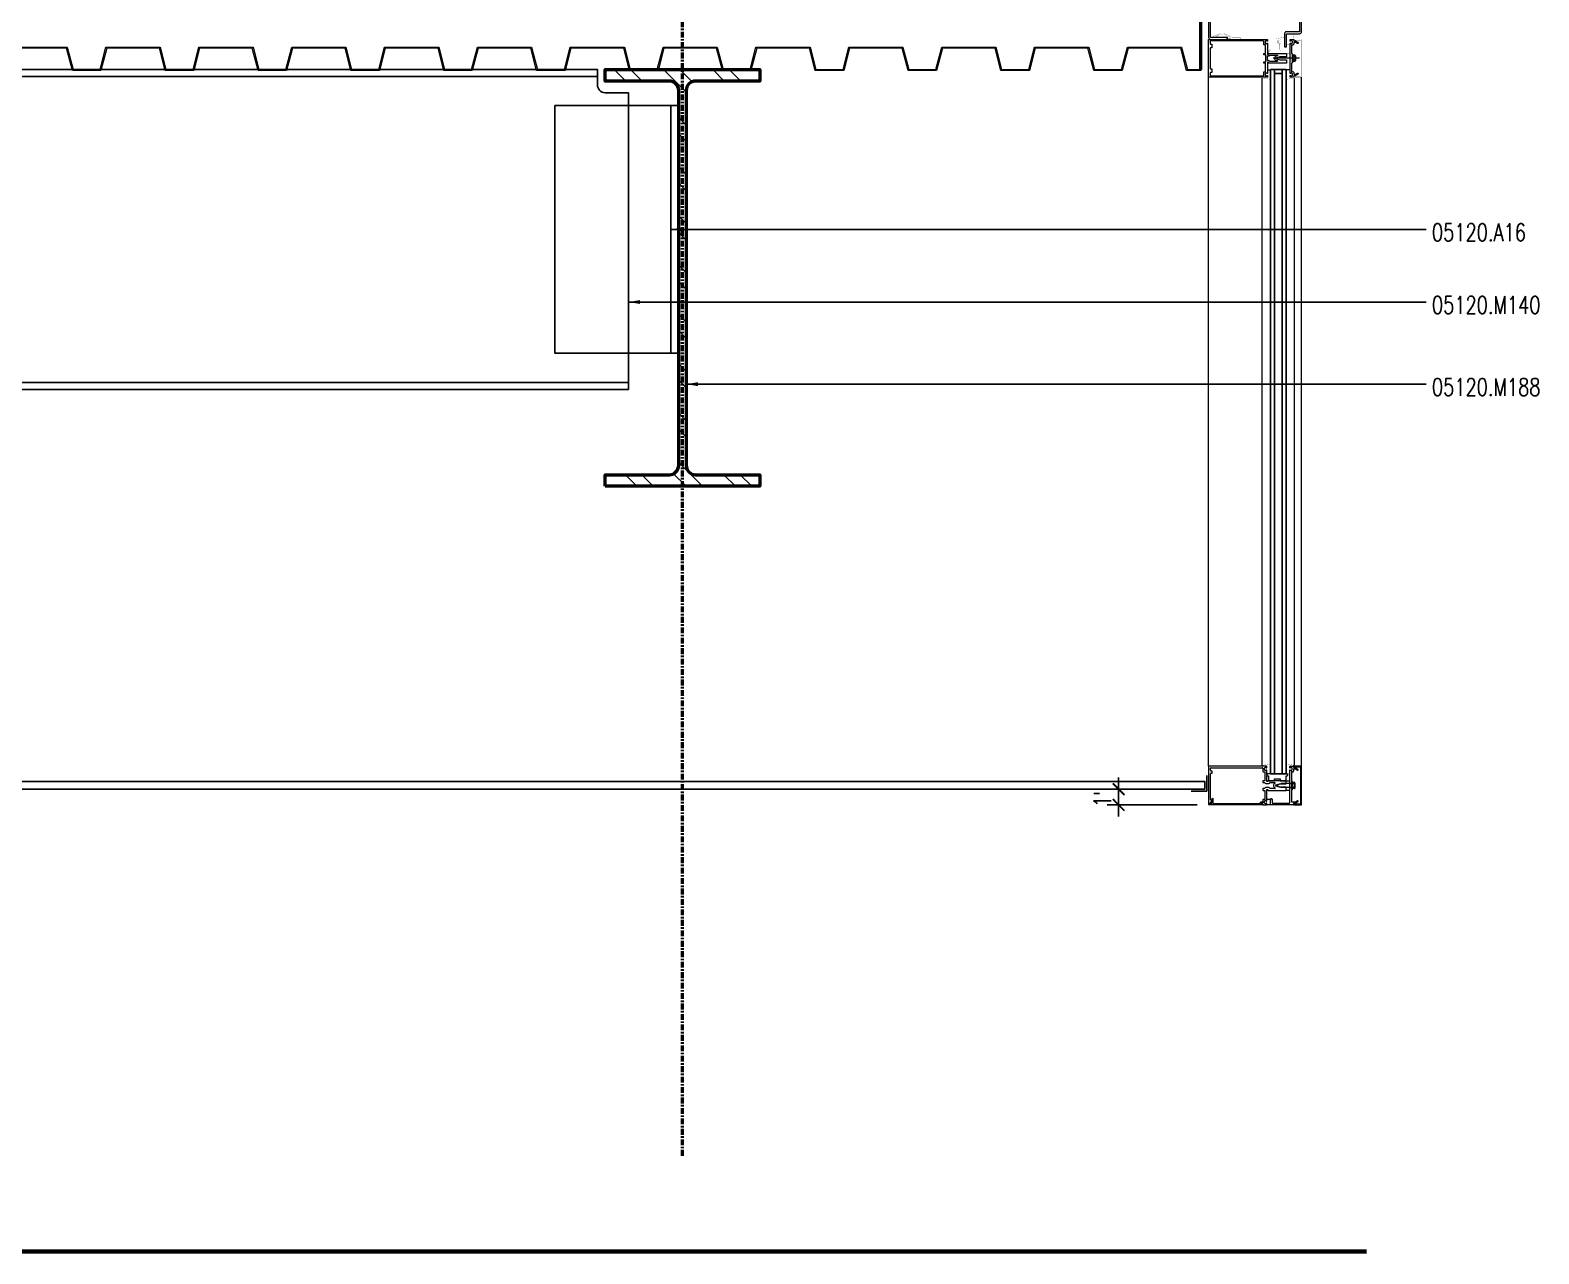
# Model space of a CAD drawing. Header units: inches. Extents: x 4066 to 5785, y 40 to 930.
# Drawn here: x 4741.9 to 4839.4, y 176 to 255 of the extents above; entities that cross this region are included whole.
import ezdxf

# ---------------------------------------------------------------- set-up
doc = ezdxf.new("R2010")
doc.units = ezdxf.units.IN
doc.header["$LTSCALE"] = 0.5
doc.header["$MEASUREMENT"] = 0
doc.linetypes.add('CENTER2', pattern=[1.125, 0.75, -0.125, 0.125, -0.125])
doc.layers.get('0').update_dxf_attribs({"lineweight": 18})
doc.layers.get('Defpoints').update_dxf_attribs({"color": 140, "lineweight": 18})
for name, color, linetype, lineweight in [('A-Anno-Dims', 211, 'Continuous', 18), ('A-Anno-Note', 231, 'Continuous', 25), ('A-Detl-Fine', 90, 'Continuous', 18), ('A-Detl-Medm', 31, 'Continuous', 25), ('A-Detl-Patt', 190, 'Continuous', 18), ('A-Detl-Thin', 150, 'Continuous', 18), ('A-Detl-Wide', 213, 'Continuous', 50), ('G-Anno-Ttlb', 213, 'Continuous', 50)]:
    doc.layers.add(name, color=color, linetype=linetype, lineweight=lineweight)
doc.styles.add('Arch-Dim', font='romans.shx', dxfattribs={"width": 0.75})
doc.dimstyles.new('Aec-Arch-I-96', dxfattribs={"dimscale": 96, "dimtxt": 0.09375, "dimasz": 0.0625, "dimexe": 0.0625, "dimexo": 0.0625, "dimgap": 0.03125, "dimtad": 1, "dimdec": 4, "dimzin": 3, "dimdsep": 46, "dimlunit": 4, "dimtxsty": 'Arch-Dim', "dimblk": 'ARCHTICK', "dimcen": 0.09375, "dimazin": 2, "dimtfac": 0.75, "dimtdec": 4, "dimtix": 1, "dimtmove": 2, "dimatfit": 2, "dimfxl": 1, "dimtolj": 1, "dimtzin": 0, "dimarcsym": 0})

# ---------------------------------------------------------------- blocks, each defined once
blk = doc.blocks.new('*U56')
at = {"layer": 'A-Detl-Patt'}
h = blk.add_hatch(dxfattribs=at)
h.set_pattern_fill('ANSI32', color=256, scale=6, style=0)
h.set_pattern_definition([(45, (0, -13.46), (-1.591, 1.591), []), (45, (1.0607, -13.46), (-1.591, 1.591), [])])
edge = h.paths.add_edge_path()
edge.add_line((4.995, -26.92), (4.995, -26.175))
edge.add_line((4.995, -26.175), (0.845, -26.175))
edge.add_arc((0.845, -25.575), 0.6, 180, 270, ccw=False)
edge.add_line((0.245, -25.575), (0.245, -1.345))
edge.add_arc((0.845, -1.345), 0.6, 90, 180, ccw=False)
edge.add_line((0.845, -0.745), (4.995, -0.745))
edge.add_line((4.995, -0.745), (4.995, 0))
edge.add_line((4.995, 0), (-4.995, 0))
edge.add_line((-4.995, 0), (-4.995, -0.745))
edge.add_line((-4.995, -0.745), (-0.845, -0.745))
edge.add_arc((-0.845, -1.345), 0.6, 0, 90, ccw=False)
edge.add_line((-0.245, -1.345), (-0.245, -25.575))
edge.add_arc((-0.845, -25.575), 0.6, -90, 0, ccw=False)
edge.add_line((-0.845, -26.175), (-4.995, -26.175))
edge.add_line((-4.995, -26.175), (-4.995, -26.92))
edge.add_line((-4.995, -26.92), (4.995, -26.92))
at = {"color": 0, "linetype": 'ByBlock'}
blk.add_lwpolyline([(4.995, -26.92), (4.995, -26.175), (0.845, -26.175, -0.414214), (0.245, -25.575), (0.245, -1.345, -0.414214), (0.845, -0.745), (4.995, -0.745), (4.995, 0), (-4.995, 0), (-4.995, -0.745), (-0.845, -0.745, -0.414214), (-0.245, -1.345), (-0.245, -25.575, -0.414214), (-0.845, -26.175), (-4.995, -26.175), (-4.995, -26.92)], format="xyb", close=True, dxfattribs=at)
blk = doc.blocks.new('*U66')
at = {"layer": 'A-Detl-Thin'}
blk.add_lwpolyline([(76.75, 1.5), (73.25, 1.5), (72.875, 0.06), (71.125, 0.06), (70.75, 1.5), (67.25, 1.5), (66.875, 0.06), (65.125, 0.06), (64.75, 1.5), (61.25, 1.5), (60.875, 0.06), (59.125, 0.06), (58.75, 1.5), (55.25, 1.5), (54.875, 0.06), (53.125, 0.06), (52.75, 1.5), (49.25, 1.5), (48.875, 0.06), (47.125, 0.06), (46.75, 1.5), (43.25, 1.5), (42.875, 0.06), (41.125, 0.06), (40.75, 1.5), (37.25, 1.5), (36.875, 0.06), (35.125, 0.06), (34.75, 1.5), (31.25, 1.5), (30.875, 0.06), (29.125, 0.06), (28.75, 1.5), (25.25, 1.5), (24.875, 0.06), (23.125, 0.06), (22.75, 1.5), (19.25, 1.5), (18.875, 0.06), (17.125, 0.06), (16.75, 1.5), (13.25, 1.5), (12.875, 0.06), (11.125, 0.06), (10.75, 1.5), (7.25, 1.5), (6.875, 0.06), (5.125, 0.06), (4.75, 1.5), (1.25, 1.5), (0.875, 0.06), (0, 0.06), (0, 0.06), (0, 0), (0.921, 0), (1.296, 1.44), (4.704, 1.44), (5.079, 0), (6.921, 0), (7.296, 1.44), (10.704, 1.44), (11.079, 0), (12.921, 0), (13.296, 1.44), (16.704, 1.44), (17.079, 0), (18.921, 0), (19.296, 1.44), (22.704, 1.44), (23.079, 0), (24.921, 0), (25.296, 1.44), (28.704, 1.44), (29.079, 0), (30.921, 0), (31.296, 1.44), (34.704, 1.44), (35.079, 0), (36.921, 0), (37.296, 1.44), (40.704, 1.44), (41.079, 0), (42.921, 0), (43.296, 1.44), (46.704, 1.44), (47.079, 0), (48.921, 0), (49.296, 1.44), (52.704, 1.44), (53.079, 0), (54.921, 0), (55.296, 1.44), (58.704, 1.44), (59.079, 0), (60.921, 0), (61.296, 1.44), (64.704, 1.44), (65.079, 0), (66.921, 0), (67.296, 1.44), (70.704, 1.44), (71.079, 0), (72.921, 0), (73.296, 1.44), (76.704, 1.44)], dxfattribs=at)
at = {"layer": 'A-Detl-Wide'}
blk.add_lwpolyline([(0, 0.06), (0, 5.5), (136.5, 5.5)], dxfattribs=at)
blk = doc.blocks.new('_ArchTick')
at = {"color": 0, "linetype": 'ByBlock', "const_width": 0.15}
blk.add_lwpolyline([(-0.5, -0.5), (0.5, 0.5)], dxfattribs=at)
blk = doc.blocks.new('*D138')
at = {"layer": 'A-Anno-Dims', "color": 0, "lineweight": -2, "transparency": 16777216}
for p, q in [((4708.04, 208.249), (4708.04, 291.809)), ((4784.039, 285.809), (4784.039, 291.809)), ((4784.039, 291.059), (4708.04, 291.059))]:
    blk.add_line(p, q, dxfattribs=at)
at = {"layer": 'Defpoints', "color": 0, "transparency": 16777216}
for p in [(4708.04, 291.059), (4784.039, 285.059), (4708.04, 207.499)]:
    blk.add_point(p, dxfattribs=at)
at = {"layer": 'A-Anno-Dims', "color": 0, "lineweight": -2, "transparency": 16777216, "xscale": 0.75, "yscale": 0.75, "zscale": 0.75, "rotation": 180}
blk.add_blockref('_ArchTick', (4708.04, 291.059), dxfattribs=at)
at = {"layer": 'A-Anno-Dims', "color": 0, "lineweight": -2, "transparency": 16777216, "xscale": 0.75, "yscale": 0.75, "zscale": 0.75}
blk.add_blockref('_ArchTick', (4784.039, 291.059), dxfattribs=at)
at = {"layer": 'A-Anno-Dims', "color": 0, "transparency": 16777216, "insert": (4746.04, 292.104), "char_height": 1.125, "attachment_point": 5, "style": 'Arch-Dim'}
blk.add_mtext('\\A1;6\'-4"', dxfattribs=at)
blk = doc.blocks.new('*D140')
at = {"layer": 'A-Anno-Dims', "color": 0, "lineweight": -2, "transparency": 16777216}
for p, q in [((4708.04, 208.249), (4708.04, 297.809)), ((4824.04, 285.809), (4824.04, 297.809)), ((4708.04, 297.059), (4824.04, 297.059))]:
    blk.add_line(p, q, dxfattribs=at)
at = {"layer": 'Defpoints', "color": 0, "transparency": 16777216}
for p in [(4824.04, 297.059), (4824.04, 285.059), (4708.04, 207.499)]:
    blk.add_point(p, dxfattribs=at)
at = {"layer": 'A-Anno-Dims', "color": 0, "lineweight": -2, "transparency": 16777216, "xscale": 0.75, "yscale": 0.75, "zscale": 0.75, "rotation": 180}
blk.add_blockref('_ArchTick', (4708.04, 297.059), dxfattribs=at)
at = {"layer": 'A-Anno-Dims', "color": 0, "lineweight": -2, "transparency": 16777216, "xscale": 0.75, "yscale": 0.75, "zscale": 0.75}
blk.add_blockref('_ArchTick', (4824.04, 297.059), dxfattribs=at)
at = {"layer": 'A-Anno-Dims', "color": 0, "transparency": 16777216, "insert": (4766.04, 298.104), "char_height": 1.125, "attachment_point": 5, "style": 'Arch-Dim'}
blk.add_mtext('\\A1;9\'-8"', dxfattribs=at)
blk = doc.blocks.new('*D141')
at = {"layer": 'A-Anno-Dims', "color": 0, "lineweight": -2, "transparency": 16777216}
for p, q in [((4812.224, 206.015), (4812.224, 206.765)), ((4814.401, 206.015), (4811.474, 206.015)), ((4812.224, 204.999), (4812.224, 206.015)), ((4817.308, 204.999), (4811.474, 204.999)), ((4812.224, 204.999), (4812.224, 204.249))]:
    blk.add_line(p, q, dxfattribs=at)
at = {"layer": 'Defpoints', "color": 0, "transparency": 16777216}
for p in [(4812.224, 206.015), (4815.151, 206.015), (4818.058, 204.999)]:
    blk.add_point(p, dxfattribs=at)
at = {"layer": 'A-Anno-Dims', "color": 0, "lineweight": -2, "transparency": 16777216, "xscale": 0.75, "yscale": 0.75, "zscale": 0.75}
for p, rotation in [((4812.224, 206.015), 270), ((4812.224, 204.999), 90)]:
    blk.add_blockref('_ArchTick', p, dxfattribs=dict(at, rotation=rotation))
at = {"layer": 'A-Anno-Dims', "color": 0, "transparency": 16777216, "insert": (4811.18, 205.507), "char_height": 1.125, "attachment_point": 5, "rotation": 90, "style": 'Arch-Dim'}
blk.add_mtext('\\A1;1"', dxfattribs=at)

msp = doc.modelspace()

# ---------------------------------------------------------------- linework, layer by layer
at = {"layer": 'A-Detl-Fine'}
for p, q in [((4823.43534, 253.47832), (4823.43534, 252.97832)), ((4823.47534, 253.47832), (4823.43534, 253.47832)), ((4823.47534, 253.47832), (4823.47534, 252.97832)), ((4823.90106, 253.2215), (4822.20725, 253.2215)), ((4823.47534, 252.97832), (4823.43534, 252.97832)), ((4823.61502, 253.43123), (4823.47534, 253.43123)), ((4823.61502, 253.32977), (4823.47534, 253.32977)), ((4823.61502, 253.12685), (4823.47534, 253.12685)), ((4823.61502, 253.0254), (4823.47534, 253.0254)), ((4823.61895, 253.41491), (4823.61895, 253.04172)), ((4823.63765, 253.41491), (4823.61895, 253.41491)), ((4823.63765, 253.04172), (4823.61895, 253.04172)), ((4823.64995, 253.3805), (4823.64995, 253.07612)), ((4821.49975, 207.55784), (4821.49973, 251.94097)), ((4821.84097, 252.46868), (4822.03948, 252.46868)), ((4823.30633, 252.46868), (4823.06201, 252.46868)), ((4823.57926, 207.49928), (4823.57924, 251.93949)), ((4821.49975, 207.55784), (4821.49975, 207.49883)), ((4823.10201, 206.99906), (4821.85201, 206.99906)), ((4821.85201, 206.87406), (4821.91451, 206.87406)), ((4821.91451, 206.87406), (4821.91451, 206.56206)), ((4822.28951, 206.68706), (4822.66451, 206.68706)), ((4822.28951, 206.56206), (4822.28951, 206.68706)), ((4822.66451, 206.68706), (4822.66451, 206.56206)), ((4823.03951, 206.56206), (4823.03951, 206.87406)), ((4823.03951, 206.87406), (4823.10201, 206.87406)), ((4821.91451, 206.56206), (4822.28951, 206.56206)), ((4822.74951, 206.37445), (4822.41451, 206.24906)), ((4822.41451, 206.24906), (4822.74951, 206.12368)), ((4822.66451, 206.56206), (4823.03951, 206.56206)), ((4823.41451, 206.37445), (4822.74951, 206.37445)), ((4823.41451, 206.12368), (4822.74951, 206.12368)), ((4823.03951, 206.56206), (4823.28951, 206.56206)), ((4823.28951, 205.93606), (4823.03951, 205.93606)), ((4823.41451, 205.99906), (4823.41451, 206.49906)), ((4823.45451, 206.49906), (4823.41451, 206.49906)), ((4823.45451, 205.99906), (4823.41451, 205.99906)), ((4823.45451, 205.99906), (4823.45451, 206.49906)), ((4823.59419, 206.45198), (4823.45451, 206.45198)), ((4823.59419, 206.35052), (4823.45451, 206.35052)), ((4823.59419, 206.1476), (4823.45451, 206.1476)), ((4823.59419, 206.04615), (4823.45451, 206.04615)), ((4823.59811, 206.06247), (4823.59811, 206.43566)), ((4823.61682, 206.43566), (4823.59811, 206.43566)), ((4823.61682, 206.06247), (4823.59811, 206.06247)), ((4823.62911, 206.09688), (4823.62911, 206.40125)), ((4821.78927, 205.35945), (4822.03927, 205.35945)), ((4822.03927, 204.99945), (4821.78927, 204.99945))]:
    msp.add_line(p, q, dxfattribs=at)
at = {"layer": 'A-Detl-Fine', "const_width": 0.01111}
for points in [[(4818.34099, 254.65958), (4818.34514, 254.67485), (4818.35602, 254.68573), (4818.37129, 254.68988)], [(4818.36289, 254.63046), (4818.35148, 254.63664), (4818.3438, 254.64685), (4818.34099, 254.65958)], [(4818.36288, 254.63046), (4818.62786, 254.56467)], [(4818.37129, 254.68988), (4818.37337, 254.6898), (4818.37546, 254.68959), (4818.37745, 254.68928)], [(4818.45041, 254.67116), (4818.37748, 254.68924)], [(4818.45022, 254.67108), (4818.50991, 254.70741), (4818.5729, 254.73908), (4818.6386, 254.76574), (4818.70637, 254.78706), (4818.77561, 254.80271), (4818.84568, 254.81234), (4818.91598, 254.81563)], [(4818.54107, 254.65685), (4818.61005, 254.69106), (4818.68375, 254.71841), (4818.76045, 254.73848), (4818.83843, 254.75083), (4818.91598, 254.75505)], [(4818.6362, 254.58168), (4818.54201, 254.65694)], [(4818.63038, 254.56434), (4818.62954, 254.56438), (4818.62868, 254.5645), (4818.62786, 254.56467)], [(4818.64001, 254.57397), (4818.6387, 254.56911), (4818.63524, 254.56566), (4818.63038, 254.56434)], [(4818.63622, 254.58164), (4818.63826, 254.57952), (4818.63956, 254.5769), (4818.64001, 254.57397)], [(4818.91598, 254.81563), (4818.97899, 254.81303), (4819.04165, 254.80537), (4819.10357, 254.79282), (4819.16442, 254.77559), (4819.22381, 254.75385), (4819.28139, 254.7278), (4819.3368, 254.69761), (4819.38968, 254.66349), (4819.43967, 254.62562), (4819.48639, 254.58419), (4819.5295, 254.53939)], [(4818.91598, 254.75505), (4818.98001, 254.75222), (4819.04333, 254.74388), (4819.10558, 254.73022), (4819.1664, 254.71144), (4819.22543, 254.68772), (4819.28232, 254.65928), (4819.33671, 254.6263), (4819.38824, 254.58899), (4819.43656, 254.54753), (4819.48131, 254.50213)], [(4819.48152, 254.50362), (4819.13871, 254.50362)], [(4819.13871, 254.50362), (4819.13871, 254.47332)], [(4819.16901, 254.44304), (4819.15374, 254.44718), (4819.14287, 254.45806), (4819.13873, 254.47332)], [(4819.16901, 254.44304), (4820.11593, 254.44304)], [(4820.11593, 254.54075), (4819.52959, 254.54075)], [(4820.11593, 254.44304), (4820.11593, 254.54075)], [(4822.94034, 254.57683), (4822.41264, 254.50205)], [(4822.41264, 254.50205), (4822.41264, 254.44341)], [(4822.41264, 254.44341), (4822.52563, 254.44341)], [(4823.06248, 254.44265), (4823.3068, 254.44265)], [(4823.5031, 254.62197), (4823.50584, 254.68493), (4823.51407, 254.7473), (4823.52779, 254.80845)], [(4823.52779, 254.43548), (4823.51407, 254.49663), (4823.50584, 254.559), (4823.5031, 254.62197)], [(4822.69603, 253.97435), (4822.94034, 253.97435)], [(4823.30655, 253.52737), (4823.06226, 253.52737)], [(4823.3068, 254.09086), (4823.06248, 254.09086)], [(4823.06226, 252.91563), (4823.30655, 252.91563)], [(4821.51202, 251.99961), (4821.62501, 251.99961)], [(4821.51202, 251.94097), (4821.51202, 251.99961)], [(4822.03973, 251.86619), (4821.51202, 251.94097)], [(4823.05153, 251.86471), (4823.57924, 251.93949)], [(4823.57924, 251.99813), (4823.46624, 251.99813)], [(4823.57924, 251.93949), (4823.57924, 251.99813)], [(4822.02745, 207.63262), (4821.49975, 207.55784)], [(4821.84099, 207.03036), (4822.0853, 207.03036)], [(4823.05155, 207.63285), (4823.57926, 207.55807), (4823.57926, 207.49727)], [(4823.30635, 207.03036), (4823.06204, 207.03036)]]:
    msp.add_lwpolyline(points, dxfattribs=at)
at = {"layer": 'A-Detl-Fine'}
for centre, radius, start, end in [((4823.59564, 253.3805), 0.05431, 290.9107, 69.0893), ((4823.4851, 253.22832), 0.16485, 322.0123, 37.9877), ((4823.59564, 253.07612), 0.05431, 290.9107, 69.0893), ((4821.85201, 206.93656), 0.0625, 90, 270), ((4823.10201, 206.93656), 0.0625, 270, 90), ((4823.5748, 206.40125), 0.05431, 290.9107, 69.0893), ((4823.46426, 206.24906), 0.16485, 322.0123, 37.9877), ((4823.5748, 206.09688), 0.05431, 290.9107, 69.0893)]:
    msp.add_arc(centre, radius, start, end, dxfattribs=at)
at = {"layer": 'A-Detl-Medm', "linetype": 'Continuous'}
for p, q in [((4822.03948, 252.48859), (4823.03948, 252.48859)), ((4822.0395, 207.01044), (4822.03948, 252.48859)), ((4822.28948, 252.48859), (4822.2895, 207.01044)), ((4822.7895, 207.01044), (4822.78948, 252.48859)), ((4823.03948, 252.48859), (4823.0395, 207.01044)), ((4822.28948, 252.2443), (4822.78948, 252.2443)), ((4822.0395, 207.01044), (4823.06228, 207.01044))]:
    msp.add_line(p, q, dxfattribs=at)
at = {"layer": 'A-Detl-Medm'}
for p, q in [((4778.54444, 252.04995), (4681.0391, 252.04995)), ((4780.54444, 250.16995), (4780.54444, 234.16995)), ((4783.29444, 250.16995), (4783.29444, 234.16995)), ((4780.54444, 232.28995), (4681.0391, 232.28995))]:
    msp.add_line(p, q, dxfattribs=at)
msp.add_lwpolyline([(4778.54444, 231.83995), (4780.54444, 231.83995), (4780.54444, 234.16995), (4775.79444, 234.16995), (4775.79444, 250.16995), (4780.54444, 250.16995), (4780.54444, 250.99995), (4779.04444, 250.99995, -0.41421356), (4778.54444, 251.49995), (4778.54444, 252.49995), (4681.0391, 252.49995), (4681.0391, 231.83995), (4778.54444, 231.83995)], format="xyb", close=True, dxfattribs=at)
for points in [[(4775.79444, 250.16995), (4775.79444, 234.16995), (4783.79444, 234.16995), (4783.79444, 250.16995)], [(4708.28958, 206.01458), (4817.78852, 206.01459), (4817.78852, 206.51459), (4708.28958, 206.51458)]]:
    msp.add_lwpolyline(points, close=True, dxfattribs=at)
msp.add_lwpolyline([(4816.91352, 205.88959), (4817.91352, 205.88959), (4817.91352, 206.88959)], dxfattribs=at)
at = {"layer": 'A-Detl-Medm', "linetype": 'Continuous', "const_width": 0.01111}
msp.add_lwpolyline([(4822.2895, 207.25474), (4822.77812, 207.25474)], dxfattribs=at)
at = {"layer": 'A-Detl-Thin'}
for p, q in [((4818.03933, 251.99998), (4818.03933, 254.44304)), ((4818.03933, 254.44304), (4821.82119, 254.44304)), ((4821.82119, 254.44304), (4821.82119, 254.443)), ((4821.82119, 254.443), (4821.83104, 254.44035)), ((4821.83104, 254.44035), (4821.83805, 254.43334)), ((4821.56712, 254.34531), (4818.13706, 254.34531)), ((4818.13706, 254.34531), (4818.13706, 254.18896)), ((4818.13706, 254.18896), (4818.1371, 254.18896)), ((4818.13708, 253.84206), (4818.13706, 253.84206)), ((4818.13706, 253.84206), (4818.13706, 252.60097)), ((4818.1451, 253.87162), (4818.13708, 253.84206)), ((4818.1371, 254.18896), (4818.14511, 254.15939)), ((4818.16613, 253.89264), (4818.1451, 253.87162)), ((4818.14511, 254.15939), (4818.16613, 254.13837)), ((4818.16613, 254.13837), (4818.1957, 254.13036)), ((4818.1957, 253.90065), (4818.16613, 253.89264)), ((4818.1957, 254.13036), (4818.1957, 254.13032)), ((4818.1957, 254.13032), (4818.25433, 254.13032)), ((4818.25433, 253.90067), (4818.1957, 253.90067)), ((4818.1957, 253.90067), (4818.1957, 253.90065)), ((4818.25433, 254.13032), (4818.25433, 253.90067)), ((4821.56712, 254.34529), (4821.56712, 254.34531)), ((4821.58189, 254.34129), (4821.56712, 254.34529)), ((4821.5924, 254.33079), (4821.58189, 254.34129)), ((4821.59641, 254.316), (4821.5924, 254.33079)), ((4821.59643, 254.316), (4821.59641, 254.316)), ((4821.59643, 254.11566), (4821.59643, 254.316)), ((4821.59644, 254.11566), (4821.59643, 254.11566)), ((4821.59643, 253.46876), (4821.59643, 253.50783)), ((4821.59643, 253.50783), (4821.59644, 253.50783)), ((4821.59644, 253.46876), (4821.59643, 253.46876)), ((4821.59911, 254.10581), (4821.59644, 254.11566)), ((4821.59644, 253.50783), (4821.59911, 253.51768)), ((4821.59911, 253.4589), (4821.59644, 253.46876)), ((4821.60612, 254.0988), (4821.59911, 254.10581)), ((4821.59911, 253.51768), (4821.60612, 253.52469)), ((4821.61597, 254.09613), (4821.60612, 254.0988)), ((4821.60612, 253.52469), (4821.61597, 253.52735)), ((4821.61597, 254.09611), (4821.61597, 254.09613)), ((4821.71858, 254.09611), (4821.61597, 254.09611)), ((4821.61597, 253.52735), (4821.61597, 253.52737)), ((4821.61597, 253.52737), (4821.71858, 253.52737)), ((4821.69417, 254.31013), (4821.69415, 254.31013)), ((4821.69415, 254.31013), (4821.69415, 254.22415)), ((4821.69415, 254.22415), (4821.69417, 254.22415)), ((4821.70085, 254.33477), (4821.69417, 254.31013)), ((4821.69417, 254.22415), (4821.70085, 254.1995)), ((4821.71836, 254.35229), (4821.70085, 254.33477)), ((4821.70085, 254.1995), (4821.71836, 254.18198)), ((4821.74301, 254.35897), (4821.71836, 254.35229)), ((4821.71836, 254.18198), (4821.74301, 254.17531)), ((4821.71858, 253.52737), (4821.71858, 254.09611)), ((4821.75328, 254.359), (4821.74301, 254.359)), ((4821.74301, 254.359), (4821.74301, 254.35897)), ((4821.74301, 254.17531), (4821.74301, 254.17527)), ((4821.74301, 254.17527), (4821.75328, 254.17527)), ((4821.75328, 254.35898), (4821.75328, 254.359)), ((4821.77618, 254.35595), (4821.75328, 254.35898)), ((4821.75328, 254.17527), (4821.7533, 254.17531)), ((4821.7533, 254.17531), (4821.77622, 254.17836)), ((4821.79734, 254.34715), (4821.77618, 254.35595)), ((4821.77622, 254.17836), (4821.79738, 254.18717)), ((4821.81566, 254.33304), (4821.79734, 254.34715)), ((4821.79738, 254.18717), (4821.81569, 254.20129)), ((4821.81569, 254.33306), (4821.81566, 254.33304)), ((4821.82627, 254.3287), (4821.81569, 254.33306)), ((4821.81569, 254.20121), (4821.82627, 254.20556)), ((4821.81569, 254.20129), (4821.81569, 254.20121)), ((4821.84074, 253.84694), (4821.82608, 253.83227)), ((4821.82608, 253.83227), (4821.84074, 253.81761)), ((4821.83627, 254.33283), (4821.82627, 254.3287)), ((4821.82627, 254.20556), (4821.83627, 254.20144)), ((4821.8407, 254.34337), (4821.83627, 254.33283)), ((4821.83627, 254.20144), (4821.8407, 254.19091)), ((4821.83805, 254.43334), (4821.8407, 254.42349)), ((4821.8407, 254.42349), (4821.84074, 254.42349)), ((4821.84074, 254.34337), (4821.8407, 254.34337)), ((4821.8407, 254.19091), (4821.84074, 254.19091)), ((4821.84074, 254.42349), (4821.84074, 254.34337)), ((4821.84074, 254.19091), (4821.84074, 253.84694)), ((4821.84074, 253.81761), (4821.84074, 253.47852)), ((4821.84074, 253.47852), (4821.84208, 253.4736)), ((4821.84208, 253.4736), (4821.84558, 253.4701)), ((4821.84558, 253.4701), (4821.8505, 253.46877)), ((4821.8505, 253.46877), (4821.8505, 253.46876)), ((4821.8505, 253.46876), (4821.90523, 253.46876)), ((4821.90523, 253.46877), (4821.91015, 253.4701)), ((4821.90523, 253.46876), (4821.90523, 253.46877)), ((4821.91015, 253.4701), (4821.91365, 253.4736)), ((4821.91365, 253.4736), (4821.91498, 253.47852)), ((4821.91498, 253.47852), (4821.915, 253.47852)), ((4821.915, 253.47852), (4821.915, 253.51761)), ((4821.915, 253.51761), (4821.91501, 253.51761)), ((4821.91501, 253.51761), (4821.91635, 253.52254)), ((4821.91635, 253.52254), (4821.91985, 253.52604)), ((4821.91985, 253.52604), (4821.92478, 253.52737)), ((4821.92478, 253.52737), (4823.06226, 253.52737)), ((4823.06226, 253.52737), (4823.06226, 253.4883)), ((4823.06226, 253.4883), (4823.07692, 253.47364)), ((4823.07692, 253.47364), (4823.06226, 253.45897)), ((4818.13706, 252.60097), (4818.1371, 252.60097)), ((4818.1371, 252.60097), (4818.14511, 252.5714)), ((4818.14511, 252.5714), (4818.16613, 252.55038)), ((4818.16613, 252.55038), (4818.1957, 252.54237)), ((4818.1957, 252.54237), (4818.1957, 252.54235)), ((4818.1957, 252.54235), (4818.25433, 252.54235)), ((4818.25433, 252.54235), (4818.25433, 252.3127)), ((4821.59643, 252.93518), (4821.59643, 252.97427)), ((4821.59643, 252.97427), (4821.59644, 252.97427)), ((4821.59644, 252.93518), (4821.59643, 252.93518)), ((4821.59644, 252.97427), (4821.59911, 252.98412)), ((4821.59911, 252.92533), (4821.59644, 252.93518)), ((4821.60612, 253.4519), (4821.59911, 253.4589)), ((4821.59911, 252.98412), (4821.60612, 252.99113)), ((4821.60612, 252.91832), (4821.59911, 252.92533)), ((4821.61597, 253.44923), (4821.60612, 253.4519)), ((4821.60612, 252.99113), (4821.61597, 252.9938)), ((4821.61597, 252.91565), (4821.60612, 252.91832)), ((4821.61597, 253.44921), (4821.61597, 253.44923)), ((4821.74301, 253.44921), (4821.61597, 253.44921)), ((4821.61597, 252.9938), (4821.61597, 252.99382)), ((4821.61597, 252.99382), (4821.74301, 252.99382)), ((4821.61597, 252.91563), (4821.61597, 252.91565)), ((4821.71858, 252.91563), (4821.61597, 252.91563)), ((4821.71858, 252.34689), (4821.71858, 252.91563)), ((4821.74301, 252.99382), (4821.74301, 253.44921)), ((4821.84074, 252.6254), (4821.82608, 252.61075)), ((4821.82608, 252.61075), (4821.84074, 252.59609)), ((4821.84074, 253.072), (4821.84074, 253.37102)), ((4821.84074, 253.37102), (4821.90523, 253.37102)), ((4821.90523, 253.072), (4821.84074, 253.072)), ((4821.84208, 252.96943), (4821.84074, 252.96451)), ((4821.84074, 252.96451), (4821.84074, 252.6254)), ((4821.84074, 252.59609), (4821.84074, 252.25212)), ((4821.84558, 252.97293), (4821.84208, 252.96943)), ((4821.8505, 252.97427), (4821.84558, 252.97293)), ((4821.90523, 252.97427), (4821.8505, 252.97427)), ((4821.90521, 253.07198), (4821.90523, 253.072)), ((4821.94389, 253.06477), (4821.90521, 253.07198)), ((4821.90523, 253.37102), (4821.90527, 253.37104)), ((4821.90523, 252.97425), (4821.90523, 252.97427)), ((4821.91015, 252.97292), (4821.90523, 252.97425)), ((4821.90527, 253.37104), (4821.94395, 253.37827)), ((4821.91365, 252.96943), (4821.91015, 252.97292)), ((4821.91498, 252.96451), (4821.91365, 252.96943)), ((4821.915, 252.96451), (4821.91498, 252.96451)), ((4821.915, 252.92541), (4821.915, 252.96451)), ((4821.91501, 252.92541), (4821.915, 252.92541)), ((4821.91635, 252.92049), (4821.91501, 252.92541)), ((4821.91985, 252.91698), (4821.91635, 252.92049)), ((4821.92478, 252.91565), (4821.91985, 252.91698)), ((4821.92478, 252.91563), (4821.92478, 252.91565)), ((4823.06226, 252.91563), (4821.92478, 252.91563)), ((4821.97693, 253.04456), (4821.94389, 253.06477)), ((4821.94395, 253.37827), (4821.97698, 253.39852)), ((4822.00096, 253.01338), (4821.97693, 253.04456)), ((4821.97698, 253.39852), (4822.00098, 253.4297)), ((4822.00098, 253.01336), (4822.00096, 253.01338)), ((4822.00098, 253.4297), (4822.00098, 253.42966)), ((4822.00098, 253.42966), (4822.45392, 253.42966)), ((4822.45392, 253.01336), (4822.00098, 253.01336)), ((4822.31908, 253.29323), (4822.30217, 253.24634)), ((4822.30217, 253.24634), (4822.30217, 253.19667)), ((4822.30217, 253.19667), (4822.31908, 253.14978)), ((4822.3529, 253.33179), (4822.31908, 253.29323)), ((4822.31908, 253.14978), (4822.3529, 253.11121)), ((4822.40362, 253.35649), (4822.3529, 253.33179)), ((4822.3529, 253.11121), (4822.40362, 253.08652)), ((4822.42891, 253.26209), (4822.40123, 253.23856)), ((4822.40123, 253.23856), (4822.40123, 253.20444)), ((4822.40123, 253.20444), (4822.42891, 253.18091)), ((4822.4615, 253.37202), (4822.40361, 253.35651)), ((4822.40361, 253.35651), (4822.40362, 253.35649)), ((4822.40362, 253.08652), (4822.40361, 253.08652)), ((4822.40361, 253.08652), (4822.4615, 253.07099)), ((4822.64205, 253.31923), (4822.42891, 253.26213)), ((4822.42891, 253.26213), (4822.42891, 253.26209)), ((4822.42891, 253.18091), (4822.42891, 253.1809)), ((4822.42891, 253.1809), (4822.64205, 253.12379)), ((4822.45392, 253.42966), (4822.45392, 253.42963)), ((4822.45392, 253.42963), (4822.47847, 253.41668)), ((4822.47847, 253.02634), (4822.45392, 253.01338)), ((4822.45392, 253.01338), (4822.45392, 253.01336)), ((4822.46151, 253.37204), (4822.4615, 253.37202)), ((4822.4615, 253.07099), (4822.4615, 253.07097)), ((4822.4615, 253.07097), (4822.48186, 253.05211)), ((4822.48187, 253.39091), (4822.46151, 253.37204)), ((4822.47847, 253.41668), (4822.48187, 253.39091)), ((4822.48186, 253.05211), (4822.47847, 253.02634)), ((4823.06226, 253.31923), (4822.64205, 253.31923)), ((4822.64205, 253.12379), (4823.06226, 253.12379)), ((4823.06226, 253.45897), (4823.06226, 253.38763)), ((4823.06226, 253.38763), (4823.07692, 253.37299)), ((4823.07692, 253.37299), (4823.06226, 253.35832)), ((4823.06226, 253.35832), (4823.06226, 253.31923)), ((4823.06226, 253.12379), (4823.06226, 253.0847)), ((4823.06226, 253.0847), (4823.07692, 253.07004)), ((4823.07692, 253.07004), (4823.06226, 253.05539)), ((4823.06226, 253.05539), (4823.06226, 252.98405)), ((4823.06226, 252.98405), (4823.07692, 252.96939)), ((4823.07692, 252.96939), (4823.06226, 252.95472)), ((4823.06226, 252.95472), (4823.06226, 252.91563)), ((4821.82119, 251.99998), (4818.03933, 251.99998)), ((4818.03939, 207.49928), (4818.03933, 251.99998)), ((4818.13708, 252.25406), (4818.13706, 252.25406)), ((4818.13706, 252.25406), (4818.13706, 252.09771)), ((4818.13706, 252.09771), (4821.56712, 252.09771)), ((4818.1451, 252.28363), (4818.13708, 252.25406)), ((4818.16613, 252.30465), (4818.1451, 252.28363)), ((4818.1957, 252.31266), (4818.16613, 252.30465)), ((4818.25433, 252.3127), (4818.1957, 252.3127)), ((4818.1957, 252.3127), (4818.1957, 252.31266)), ((4821.56712, 252.09773), (4821.58191, 252.10174)), ((4821.56712, 252.09771), (4821.56712, 252.09773)), ((4821.58191, 252.10174), (4821.59241, 252.11225)), ((4821.59241, 252.11225), (4821.59641, 252.12702)), ((4821.59641, 252.12702), (4821.59643, 252.12702)), ((4821.59643, 252.12702), (4821.59643, 252.32735)), ((4821.59643, 252.32735), (4821.59644, 252.32735)), ((4821.59644, 252.32735), (4821.59911, 252.3372)), ((4821.59911, 252.3372), (4821.60612, 252.34421)), ((4821.60612, 252.34421), (4821.61597, 252.34687)), ((4821.61597, 252.34687), (4821.61597, 252.34689)), ((4821.61597, 252.34689), (4821.71858, 252.34689)), ((4821.69417, 252.21888), (4821.69415, 252.21888)), ((4821.69415, 252.21888), (4821.69415, 252.1329)), ((4821.69415, 252.1329), (4821.69417, 252.1329)), ((4821.70085, 252.24352), (4821.69417, 252.21888)), ((4821.69417, 252.1329), (4821.70085, 252.10825)), ((4821.71836, 252.26104), (4821.70085, 252.24352)), ((4821.70085, 252.10825), (4821.71836, 252.09074)), ((4821.74301, 252.26772), (4821.71836, 252.26104)), ((4821.71836, 252.09074), (4821.74301, 252.08406)), ((4821.75328, 252.26774), (4821.74301, 252.26774)), ((4821.74301, 252.26774), (4821.74301, 252.26772)), ((4821.74301, 252.08406), (4821.74301, 252.08402)), ((4821.74301, 252.08402), (4821.75328, 252.08402)), ((4821.75328, 252.26772), (4821.75328, 252.26774)), ((4821.77618, 252.26468), (4821.75328, 252.26772)), ((4821.75328, 252.08402), (4821.7533, 252.08404)), ((4821.7533, 252.08404), (4821.77622, 252.08709)), ((4821.79734, 252.25588), (4821.77618, 252.26468)), ((4821.77622, 252.08709), (4821.79738, 252.09591)), ((4821.81566, 252.24178), (4821.79734, 252.25588)), ((4821.79738, 252.09591), (4821.81569, 252.11002)), ((4821.81569, 252.24181), (4821.81566, 252.24178)), ((4821.82627, 252.23745), (4821.81569, 252.24181)), ((4821.81569, 252.10997), (4821.82627, 252.11432)), ((4821.81569, 252.11002), (4821.81569, 252.10997)), ((4821.83104, 252.00268), (4821.82119, 252.00002)), ((4821.82119, 252.00002), (4821.82119, 251.99998)), ((4821.83627, 252.24158), (4821.82627, 252.23745)), ((4821.82627, 252.11432), (4821.83627, 252.1102)), ((4821.83805, 252.00968), (4821.83104, 252.00268)), ((4821.8407, 252.25212), (4821.83627, 252.24158)), ((4821.83627, 252.1102), (4821.8407, 252.09966)), ((4821.8407, 252.01953), (4821.83805, 252.00968)), ((4821.84074, 252.25212), (4821.8407, 252.25212)), ((4821.8407, 252.09966), (4821.84074, 252.09966)), ((4821.84074, 252.01953), (4821.8407, 252.01953)), ((4821.84074, 252.09966), (4821.84074, 252.01953)), ((4824.0395, 207.49928), (4824.03948, 251.99998)), ((4821.76951, 207.49906), (4818.03852, 207.49906)), ((4818.03852, 207.49906), (4818.03852, 205.03013)), ((4818.16352, 207.23906), (4818.16352, 207.36906)), ((4818.16352, 205.34106), (4818.16352, 206.99406)), ((4818.19352, 207.39906), (4821.50951, 207.39906)), ((4818.25852, 207.17906), (4818.22352, 207.17906)), ((4818.22352, 207.05406), (4818.25852, 207.05406)), ((4818.25852, 207.05406), (4818.25852, 207.17906)), ((4821.53951, 207.36906), (4821.53951, 207.16406)), ((4821.55951, 207.14406), (4821.66451, 207.14406)), ((4821.63951, 207.27506), (4821.63951, 207.36306)), ((4821.66451, 207.14406), (4821.66451, 206.56206)), ((4821.68951, 207.41306), (4821.70001, 207.41306)), ((4821.70001, 207.22506), (4821.68951, 207.22506)), ((4821.77451, 206.87406), (4821.78951, 206.88906)), ((4821.78951, 206.85906), (4821.77451, 206.87406)), ((4821.78951, 207.39706), (4821.78951, 207.47906)), ((4821.78951, 206.88906), (4821.78951, 207.24106)), ((4821.78951, 206.51206), (4821.78951, 206.85906)), ((4823.28951, 207.39706), (4823.28951, 207.47906)), ((4823.28951, 206.47406), (4823.28951, 207.24106)), ((4823.30951, 207.49906), (4823.49551, 207.49906)), ((4823.38951, 207.41306), (4823.379, 207.41306)), ((4823.379, 207.22506), (4823.38951, 207.22506)), ((4823.38951, 207.12506), (4823.38951, 206.57406)), ((4823.46551, 207.12506), (4823.38951, 207.12506)), ((4823.43951, 207.27506), (4823.43951, 207.36306)), ((4823.52551, 207.46906), (4823.52551, 207.42906)), ((4823.66033, 207.29906), (4823.52551, 207.29906)), ((4823.52551, 207.29906), (4823.52551, 207.18506)), ((4823.53551, 207.43906), (4823.53551, 207.41906)), ((4823.60562, 207.49902), (4823.57605, 207.49101)), ((4824.03951, 207.49906), (4823.59551, 207.49906)), ((4823.60562, 207.49906), (4823.60562, 207.49902)), ((4823.61551, 207.41906), (4823.61551, 207.44906)), ((4823.61551, 207.44906), (4823.97951, 207.44906)), ((4823.62288, 207.41306), (4823.80551, 207.30761)), ((4823.76551, 207.23833), (4823.66033, 207.29906)), ((4823.97951, 207.44906), (4823.97951, 205.04906)), ((4824.03951, 204.99906), (4824.03951, 207.49906)), ((4821.53951, 206.53206), (4821.53951, 206.46706)), ((4821.53951, 206.03106), (4821.53951, 205.96606)), ((4821.66451, 206.56206), (4821.56951, 206.56206)), ((4821.56951, 206.43706), (4821.66451, 206.43706)), ((4821.66451, 206.06106), (4821.56951, 206.06106)), ((4821.56951, 205.93606), (4821.66451, 205.93606)), ((4821.66451, 205.93606), (4821.66451, 205.35406)), ((4821.72451, 206.37706), (4821.93051, 206.37706)), ((4821.93051, 206.12106), (4821.72451, 206.12106)), ((4821.78951, 205.63906), (4821.78951, 205.98606)), ((4821.85551, 206.50206), (4821.79951, 206.50206)), ((4821.79951, 205.99606), (4821.85551, 205.99606)), ((4821.86551, 206.55206), (4821.86551, 206.51206)), ((4821.86551, 205.98606), (4821.86551, 205.94606)), ((4823.03951, 206.56206), (4821.87551, 206.56206)), ((4821.87551, 205.93606), (4823.03951, 205.93606)), ((4821.99051, 206.43706), (4822.31813, 206.43706)), ((4822.31813, 206.06106), (4821.99051, 206.06106)), ((4822.39139, 206.29061), (4822.60951, 206.34906)), ((4822.60951, 206.14906), (4822.39139, 206.2075)), ((4822.60951, 206.34906), (4823.03951, 206.34906)), ((4823.03951, 206.14906), (4822.60951, 206.14906)), ((4823.03951, 206.52206), (4823.03951, 206.56206)), ((4823.03951, 206.49956), (4823.03951, 206.56206)), ((4823.05451, 206.50706), (4823.03951, 206.52206)), ((4823.03951, 206.49206), (4823.05451, 206.50706)), ((4823.03951, 206.41906), (4823.03951, 206.49206)), ((4823.05451, 206.40406), (4823.03951, 206.41906)), ((4823.03951, 206.38906), (4823.05451, 206.40406)), ((4823.03951, 206.34906), (4823.03951, 206.38906)), ((4823.03951, 206.10906), (4823.03951, 206.14906)), ((4823.05451, 206.09406), (4823.03951, 206.10906)), ((4823.03951, 206.07906), (4823.05451, 206.09406)), ((4823.03951, 206.00606), (4823.03951, 206.07906)), ((4823.05451, 205.99106), (4823.03951, 206.00606)), ((4823.03951, 205.93606), (4823.03951, 205.99856)), ((4823.03951, 205.97606), (4823.05451, 205.99106)), ((4823.03951, 205.93606), (4823.03951, 205.97606)), ((4823.27451, 206.45906), (4823.28951, 206.47406)), ((4823.28951, 206.44406), (4823.27451, 206.45906)), ((4823.27451, 206.03906), (4823.28951, 206.05406)), ((4823.28951, 206.02406), (4823.27451, 206.03906)), ((4823.28951, 206.49956), (4823.28951, 206.56206)), ((4823.28951, 206.05406), (4823.28951, 206.44406)), ((4823.28951, 206.38206), (4823.41451, 206.38206)), ((4823.28951, 206.11606), (4823.41451, 206.11606)), ((4823.28951, 205.15906), (4823.28951, 206.02406)), ((4823.28951, 205.93606), (4823.28951, 205.99856)), ((4823.38951, 206.57406), (4823.41451, 206.54906)), ((4823.41451, 205.94906), (4823.38951, 205.92406)), ((4823.38951, 205.92406), (4823.38951, 205.19906)), ((4823.41451, 206.26406), (4823.39951, 206.24906)), ((4823.39951, 206.24906), (4823.41451, 206.23406)), ((4823.41451, 206.54906), (4823.41451, 206.26406)), ((4823.41451, 206.23406), (4823.41451, 205.94906)), ((4818.05559, 205.02306), (4818.1894, 205.15686)), ((4818.1894, 205.15686), (4818.24552, 205.31106)), ((4818.24552, 205.31106), (4818.19352, 205.31106)), ((4821.53951, 205.12906), (4821.45851, 205.12906)), ((4821.45851, 205.06906), (4821.53951, 205.06906)), ((4821.53951, 205.33406), (4821.53951, 205.12906)), ((4821.53951, 205.06906), (4821.53951, 205.01906)), ((4821.66451, 205.35406), (4821.55951, 205.35406)), ((4821.55951, 204.99906), (4821.76951, 204.99906)), ((4821.63951, 205.13506), (4821.63951, 205.22306)), ((4821.68951, 205.27306), (4821.70001, 205.27306)), ((4821.70001, 205.08506), (4821.68951, 205.08506)), ((4821.77451, 205.62406), (4821.78951, 205.63906)), ((4821.78951, 205.60906), (4821.77451, 205.62406)), ((4821.78951, 205.25706), (4821.78951, 205.60906)), ((4821.78951, 205.01906), (4821.78951, 205.10106)), ((4822.03951, 204.99906), (4822.03951, 205.36906)), ((4823.49551, 204.99906), (4822.03951, 204.99906)), ((4822.06951, 205.39906), (4822.10951, 205.39906)), ((4822.13951, 205.36906), (4822.13951, 205.15906)), ((4822.19951, 205.09906), (4823.22951, 205.09906)), ((4823.38951, 205.19906), (4823.66033, 205.19906)), ((4823.52551, 205.06906), (4823.52551, 205.02906)), ((4823.53551, 205.07906), (4823.53551, 205.05906)), ((4823.59551, 204.99906), (4824.03951, 204.99906)), ((4823.61551, 205.04906), (4823.61551, 205.07906)), ((4823.97951, 205.04906), (4823.61551, 205.04906)), ((4823.80551, 205.1905), (4823.62288, 205.08506)), ((4823.66033, 205.19906), (4823.76551, 205.25978))]:
    msp.add_line(p, q, dxfattribs=at)
for points in [[(4818.16433, 261.55692, 0.41421356), (4818.03933, 261.43192), (4818.03933, 254.56804, 0.41421356), (4818.16433, 254.44304), (4819.25524, 254.44304), (4819.25524, 254.5652), (4818.17711, 254.5652, -0.41421356), (4818.16149, 254.58082), (4818.16149, 261.41914, -0.41421356), (4818.17711, 261.43476), (4819.25524, 261.43476), (4819.25524, 261.55692)], [(4824.03946, 254.93449), (4824.03946, 261.06547, 0.41421356), (4823.91446, 261.19047), (4823.07788, 261.19047, -0.41421356), (4823.06226, 261.20609), (4823.06226, 262.04554), (4822.9401, 262.04554), (4822.9401, 261.19331, 0.41421356), (4823.0651, 261.06831), (4823.90168, 261.06831, -0.41421356), (4823.9173, 261.05269), (4823.9173, 254.94728, -0.41421356), (4823.90168, 254.93165), (4823.0651, 254.93165, 0.41421356), (4822.9401, 254.80665), (4822.9401, 253.95443), (4823.06226, 253.95443), (4823.06226, 254.79387, -0.41421356), (4823.07788, 254.80949), (4823.91446, 254.80949, 0.41421356)], [(4821.51351, 205.05906, -0.41421356), (4821.53351, 205.03906), (4821.53351, 204.99906), (4818.05752, 204.99906, -0.66817864), (4818.05399, 205.00759), (4818.14545, 205.09906), (4818.24552, 205.09906), (4818.24552, 205.31106), (4818.21352, 205.31106), (4818.27965, 205.42559, -0.76732699), (4818.30752, 205.41812), (4818.30752, 205.07906), (4821.36351, 205.07906), (4821.36351, 205.13906, -0.41421356), (4821.42351, 205.19906), (4821.50351, 205.19906, -1), (4821.50351, 205.13906), (4821.42851, 205.13906), (4821.42851, 205.05906)]]:
    msp.add_lwpolyline(points, format="xyb", close=True, dxfattribs=at)
at = {"layer": 'A-Detl-Thin', "const_width": 0.01111}
for points in [[(4821.84074, 254.30915), (4821.79186, 254.30915), (4821.79186, 254.3287), (4821.79185, 254.3287), (4821.78769, 254.33896), (4821.77815, 254.34333), (4821.76766, 254.33978), (4821.76764, 254.33979), (4821.72386, 254.30205), (4821.72388, 254.30203), (4821.71367, 254.2808), (4821.72141, 254.25997), (4821.74301, 254.25056), (4821.74301, 254.25052), (4821.84074, 254.25052), (4821.84076, 254.25056), (4821.87034, 254.25858), (4821.89135, 254.2796), (4821.89934, 254.30917), (4821.89936, 254.30915), (4821.89936, 254.3844), (4822.49058, 254.3844), (4822.49058, 254.22415), (4822.4906, 254.22415), (4822.50529, 254.16991), (4822.54384, 254.13136), (4822.59808, 254.11667), (4822.59808, 254.11665), (4822.63717, 254.11665), (4822.63717, 253.77657), (4822.02934, 253.77657), (4822.02934, 253.77655), (4822.01413, 253.77453), (4822.00007, 253.76871), (4821.98789, 253.75938), (4821.98787, 253.7594), (4821.86573, 253.63724), (4821.8564, 253.62505), (4821.85058, 253.611), (4821.84858, 253.5958), (4821.84854, 253.5958), (4821.84854, 253.4883), (4821.84856, 253.4883), (4821.85123, 253.47845), (4821.85824, 253.47146), (4821.86808, 253.46879), (4821.86808, 253.46876), (4821.88763, 253.46876), (4821.88763, 253.46879), (4821.89748, 253.47146), (4821.90448, 253.47845), (4821.90714, 253.4883), (4821.90718, 253.4883), (4821.90718, 253.5958), (4822.02934, 253.71793), (4822.63717, 253.71793), (4822.63719, 253.71797), (4822.66676, 253.72599), (4822.68777, 253.74702), (4822.69576, 253.77659), (4822.6958, 253.77657), (4822.6958, 254.19091), (4822.69576, 254.19091), (4822.69133, 254.20144), (4822.68134, 254.20556), (4822.67076, 254.20121), (4822.67076, 254.20129), (4822.65246, 254.18715), (4822.63129, 254.17834), (4822.60836, 254.17531), (4822.60834, 254.17527), (4822.59808, 254.17527), (4822.59808, 254.17529), (4822.57342, 254.18195), (4822.55589, 254.19949), (4822.54924, 254.22415), (4822.54922, 254.22415), (4822.54922, 254.31013), (4822.54924, 254.31013), (4822.55589, 254.33478), (4822.57342, 254.35232), (4822.59808, 254.35898), (4822.59808, 254.359), (4822.60834, 254.359), (4822.60834, 254.35898), (4822.63124, 254.35597), (4822.6524, 254.34717), (4822.6707, 254.33306), (4822.67076, 254.33306), (4822.68134, 254.32871), (4822.69133, 254.33283), (4822.69576, 254.34337), (4822.6958, 254.34337), (4822.6958, 254.42349), (4822.69576, 254.42349), (4822.6931, 254.43334), (4822.6861, 254.44034), (4822.67626, 254.443), (4822.67626, 254.44304), (4821.86026, 254.44304), (4821.86026, 254.44302), (4821.85042, 254.44035), (4821.84342, 254.43334), (4821.84076, 254.42349), (4821.84074, 254.42349)], [(4823.98084, 254.39417), (4823.62512, 254.39417), (4823.62512, 254.36485), (4823.62511, 254.36485), (4823.61979, 254.34514), (4823.60578, 254.33113), (4823.58605, 254.3258), (4823.56634, 254.33111), (4823.55232, 254.34513), (4823.547, 254.36485), (4823.54696, 254.36485), (4823.54696, 254.3844), (4823.547, 254.3844), (4823.55498, 254.41399), (4823.57601, 254.43502), (4823.6056, 254.44302), (4823.6056, 254.44304), (4824.03948, 254.44304), (4824.03948, 251.99998), (4823.6056, 251.99998), (4823.6056, 252), (4823.57601, 252.008), (4823.55498, 252.02904), (4823.547, 252.05862), (4823.54696, 252.05862), (4823.54696, 252.07817), (4823.54698, 252.07817), (4823.55232, 252.09788), (4823.56634, 252.1119), (4823.58605, 252.11722), (4823.60577, 252.11191), (4823.61978, 252.0979), (4823.62511, 252.07817), (4823.62512, 252.07817), (4823.62512, 252.04884), (4823.98084, 252.04884)]]:
    msp.add_lwpolyline(points, close=True, dxfattribs=at)
at = {"layer": 'A-Detl-Thin'}
msp.add_lwpolyline([(4823.37111, 254.17835), (4823.39402, 254.17531), (4823.39402, 254.17527), (4823.40428, 254.17527), (4823.40428, 254.17531), (4823.42894, 254.18199), (4823.44646, 254.19951), (4823.45312, 254.22415), (4823.45314, 254.22415), (4823.45314, 254.31013), (4823.45312, 254.31013), (4823.44645, 254.33478), (4823.42893, 254.3523), (4823.40428, 254.35898), (4823.40428, 254.359), (4823.39402, 254.359), (4823.39402, 254.35898), (4823.3711, 254.35594), (4823.34994, 254.34713), (4823.33163, 254.33302), (4823.3316, 254.33306), (4823.32102, 254.32869), (4823.31102, 254.33282), (4823.30659, 254.34337), (4823.30655, 254.34337), (4823.30655, 254.42349), (4823.30659, 254.42349), (4823.30925, 254.43334), (4823.31625, 254.44035), (4823.3261, 254.443), (4823.3261, 254.44304), (4823.50787, 254.44304), (4823.50787, 254.443), (4823.52266, 254.43901), (4823.53317, 254.4285), (4823.53716, 254.41371), (4823.53718, 254.41371), (4823.53718, 254.37464), (4823.53721, 254.37464), (4823.55795, 254.33437), (4823.5998, 254.32749), (4823.63232, 254.35902), (4823.63234, 254.359), (4823.8108, 254.25596), (4823.81078, 254.25594), (4823.8252, 254.24147), (4823.83033, 254.22232), (4823.82509, 254.20258), (4823.81062, 254.18817), (4823.79147, 254.18303), (4823.77173, 254.18827), (4823.77171, 254.18825), (4823.66893, 254.2476), (4823.53718, 254.2476), (4823.53718, 254.1362), (4823.53716, 254.13622), (4823.52919, 254.10663), (4823.50817, 254.0856), (4823.47858, 254.07759), (4823.47856, 254.07756), (4823.40428, 254.07756), (4823.40428, 253.5391), (4823.42871, 253.51467), (4823.42871, 253.23617), (4823.41405, 253.2215), (4823.42871, 253.20686), (4823.42871, 252.92835), (4823.40428, 252.90393), (4823.40428, 252.36547), (4823.47856, 252.36547), (4823.47856, 252.36545), (4823.50814, 252.35745), (4823.52917, 252.33642), (4823.53716, 252.30685), (4823.53718, 252.30683), (4823.53718, 252.19543), (4823.66893, 252.19543), (4823.77171, 252.25478), (4823.77173, 252.25476), (4823.79147, 252.26), (4823.81061, 252.25487), (4823.82507, 252.24045), (4823.83033, 252.22071), (4823.82521, 252.20157), (4823.8108, 252.1871), (4823.8108, 252.18706), (4823.63234, 252.08402), (4823.63232, 252.08402), (4823.59978, 252.11553), (4823.55794, 252.10865), (4823.53721, 252.06839), (4823.53718, 252.06839), (4823.53718, 252.0293), (4823.53716, 252.0293), (4823.53318, 252.01451), (4823.52267, 252.004), (4823.50787, 252), (4823.50787, 251.99998), (4823.3261, 251.99998), (4823.3261, 252.00002), (4823.31625, 252.00268), (4823.30925, 252.00968), (4823.30659, 252.01953), (4823.30655, 252.01953), (4823.30655, 252.09966), (4823.30659, 252.09966), (4823.31102, 252.1102), (4823.32102, 252.11432), (4823.3316, 252.10997), (4823.33163, 252.11), (4823.34995, 252.09589), (4823.37111, 252.08708), (4823.39402, 252.08404), (4823.39402, 252.08402), (4823.40428, 252.08402), (4823.40428, 252.08406), (4823.42894, 252.09074), (4823.44646, 252.10826), (4823.45312, 252.1329), (4823.45314, 252.1329), (4823.45314, 252.21888), (4823.45312, 252.21888), (4823.44645, 252.24353), (4823.42893, 252.26105), (4823.40428, 252.26774), (4823.39402, 252.26774), (4823.39402, 252.26772), (4823.3711, 252.26468), (4823.34994, 252.25587), (4823.33163, 252.24176), (4823.3316, 252.24181), (4823.32102, 252.23745), (4823.31102, 252.24157), (4823.30659, 252.25212), (4823.30655, 252.25212), (4823.30655, 253.00163), (4823.29191, 253.0163), (4823.30655, 253.03095), (4823.30655, 253.41206), (4823.29191, 253.42672), (4823.30655, 253.44139), (4823.30655, 254.19091), (4823.30659, 254.19091), (4823.31102, 254.20144), (4823.32102, 254.20556), (4823.3316, 254.20121), (4823.33163, 254.20127), (4823.34995, 254.18716)], close=True, dxfattribs=at)
for centre, radius, start, end in [((4818.19352, 207.36906), 0.03, 90, 180), ((4818.22352, 207.23906), 0.06, 180, 270), ((4818.22352, 206.99406), 0.06, 90, 180), ((4821.50951, 207.36906), 0.03, 0, 90), ((4821.55951, 207.16406), 0.02, 180, 270), ((4821.68951, 207.36306), 0.05, 90, 180), ((4821.68951, 207.27506), 0.05, 180, 270), ((4821.70001, 207.32306), 0.09, 44.8103119, 90), ((4821.70001, 207.31506), 0.09, 270, 315.1896881), ((4821.77451, 207.39706), 0.015, 224.8103119, 0), ((4821.77451, 207.24106), 0.015, 0, 135.1896881), ((4821.76951, 207.47906), 0.02, 0, 90), ((4823.30951, 207.47906), 0.02, 90, 180), ((4823.30451, 207.39706), 0.015, 180, 315.1896881), ((4823.30451, 207.24106), 0.015, 44.8103119, 180), ((4823.379, 207.32306), 0.09, 90, 135.1896881), ((4823.379, 207.31506), 0.09, 224.8103119, 270), ((4823.38951, 207.36306), 0.05, 0, 90), ((4823.38951, 207.27506), 0.05, 270, 0), ((4823.46551, 207.18506), 0.06, 270, 0), ((4823.49551, 207.46906), 0.03, 0, 90), ((4823.57551, 207.42906), 0.05, 180, 341.3370751), ((4823.59551, 207.43906), 0.06, 90, 180), ((4823.57551, 207.41906), 0.04, 180, 0), ((4823.78551, 207.27297), 0.04, 240, 60), ((4821.56951, 206.53206), 0.03, 90, 180), ((4821.56951, 206.46706), 0.03, 180, 270), ((4821.56951, 206.03106), 0.03, 90, 180), ((4821.56951, 205.96606), 0.03, 180, 270), ((4821.72451, 206.43706), 0.06, 180, 270), ((4821.72451, 206.06106), 0.06, 90, 180), ((4821.79951, 206.51206), 0.01, 180, 270), ((4821.79951, 205.98606), 0.01, 90, 180), ((4821.85551, 206.51206), 0.01, 270, 0), ((4821.85551, 205.98606), 0.01, 0, 90), ((4821.87551, 206.55206), 0.01, 90, 180), ((4821.87551, 205.94606), 0.01, 180, 270), ((4821.93051, 206.43706), 0.06, 270, 0), ((4821.93051, 206.06106), 0.06, 0, 90), ((4822.40251, 206.24906), 0.168, 116.6686606, 243.3313394), ((4822.31813, 206.41706), 0.02, 296.6686606, 90), ((4822.31813, 206.08106), 0.02, 270, 63.3313394), ((4822.40253, 206.24906), 0.04302, 105, 255), ((4818.04852, 205.03013), 0.01, 180, 315), ((4818.19352, 205.34106), 0.03, 180, 270), ((4821.45851, 205.09906), 0.03, 90, 270), ((4821.55951, 205.33406), 0.02, 90, 180), ((4821.55951, 205.01906), 0.02, 180, 270), ((4821.68951, 205.22306), 0.05, 90, 180), ((4821.68951, 205.13506), 0.05, 180, 270), ((4821.70001, 205.18306), 0.09, 44.8103119, 90), ((4821.70001, 205.17506), 0.09, 270, 315.1896881), ((4821.77451, 205.25706), 0.015, 224.8103119, 0), ((4821.77451, 205.10106), 0.015, 0, 135.1896881), ((4821.76951, 205.01906), 0.02, 270, 0), ((4822.06951, 205.36906), 0.03, 90, 180), ((4822.10951, 205.36906), 0.03, 0, 90), ((4822.19951, 205.15906), 0.06, 180, 270), ((4823.22951, 205.15906), 0.06, 270, 0), ((4823.49551, 205.02906), 0.03, 270, 0), ((4823.57551, 205.06906), 0.05, 18.6629249, 180), ((4823.57551, 205.07906), 0.04, 0, 180), ((4823.59551, 205.05906), 0.06, 180, 270), ((4823.78551, 205.22514), 0.04, 300, 120)]:
    msp.add_arc(centre, radius, start, end, dxfattribs=at)
at = {"layer": 'A-Detl-Wide', "linetype": 'CENTER2'}
msp.add_line((4784.03944, 182.33964), (4784.03944, 285.05913), dxfattribs=at)
at = {"layer": 'G-Anno-Ttlb'}
msp.add_lwpolyline([(4649.46706, 176.15086, 0.3, 0.3, 0), (4828.25422, 176.15086, 0.3, 0.3, 0)], format="xyseb", dxfattribs=at)

# ---------------------------------------------------------------- block references
at = {"layer": 'A-Detl-Wide', "xscale": -1}
for name, p in [('*U66', (4817.53867, 252.44018)), ('*U56', (4784.03944, 252.49995))]:
    msp.add_blockref(name, p, dxfattribs=at)

# ---------------------------------------------------------------- texts
at = {"layer": 'A-Anno-Note', "char_height": 1.125, "attachment_point": 1, "style": 'Arch-Dim'}
for s, insert in [('05120.A16', (4832.46858, 242.54401)), ('05120.M140', (4832.46849, 237.85217)), ('05120.M188', (4832.46837, 232.54742))]:
    msp.add_mtext(s, dxfattribs=dict(at, insert=insert))

# ---------------------------------------------------------------- dimensions: what is measured, and where the dimension line sits
at = {"layer": 'A-Anno-Dims'}
for base, p1, p2, picture, middle in [((4824.03986, 297.05913), (4708.03959, 207.49904), (4824.03986, 285.05913), '*D140', (4766.03973, 298.10377)), ((4708.039595, 291.059129), (4784.039438, 285.059129), (4708.039595, 207.499043), '*D138', (4746.039517, 292.103771))]:
    dim = msp.add_linear_dim(base=base, p1=p1, p2=p2, dimstyle='Aec-Arch-I-96', override={"dimscale": 12}, dxfattribs=at)
    dim.commit()
    dim.dimension.update_dxf_attribs({"geometry": picture, "text_midpoint": middle})
dim = msp.add_linear_dim(base=(4812.22426, 206.01459), p1=(4818.05752, 204.99906), p2=(4815.15076, 206.01459), angle=90, dimstyle='Aec-Arch-I-96', override={"dimscale": 12}, dxfattribs=at)
dim.commit()
dim.dimension.update_dxf_attribs({"geometry": '*D141', "text_midpoint": (4811.17962, 205.50682)})

# ---------------------------------------------------------------- leaders
at = {"layer": 'A-Anno-Note'}
for points in [[(4783.29444, 242.16995), (4832.09358, 242.16901)], [(4780.54444, 237.47816), (4832.09349, 237.47717)], [(4784.28444, 232.17333), (4832.09337, 232.17242)]]:
    msp.add_leader(points, dimstyle='Aec-Arch-I-96', override={"dimscale": 12}, dxfattribs=at)

doc.saveas('drawing.dxf')
